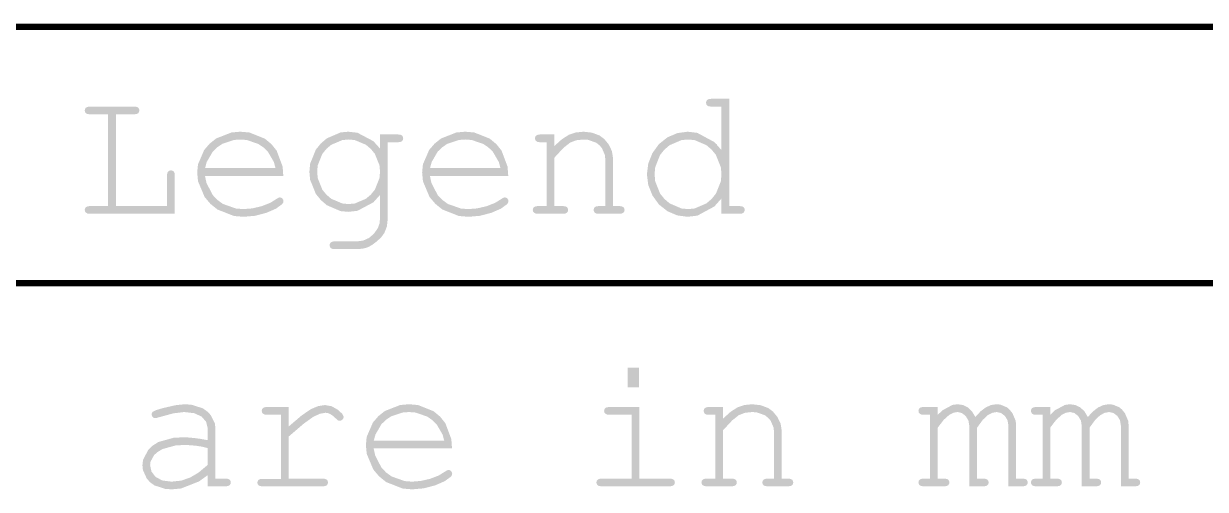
# Model space of a CAD drawing. Extents: x -3 to 268, y -4 to 76.
# Drawn here: x 188.44 to 207.35, y 68.24 to 75.69 of the extents above; entities that cross this region are included whole.
import ezdxf

# ---------------------------------------------------------------- set-up
doc = ezdxf.new("R2010")
doc.units = 0
doc.layers.add('DRILL_SYMBOLS', color=255, linetype='CONTINUOUS')

msp = doc.modelspace()

# ---------------------------------------------------------------- hatches: boundary and pattern name
at = {"layer": 'DRILL_SYMBOLS'}
for points in [[(189.913937, 74.237767), (189.913937, 72.769993), (190.73132, 72.769993), (190.73132, 73.259251), (190.735714, 73.296971), (190.748898, 73.322239), (190.76904, 73.336522), (190.794308, 73.341282), (190.818478, 73.336705), (190.838253, 73.322972), (190.851437, 73.297886), (190.855832, 73.259251), (190.855832, 72.646947), (189.496457, 72.646947), (189.458737, 72.651341), (189.433468, 72.664525), (189.419186, 72.6843), (189.414425, 72.70847), (189.419186, 72.733555), (189.433468, 72.753148), (189.458737, 72.765782), (189.496457, 72.769993), (189.789425, 72.769993), (189.789425, 74.237767), (189.496457, 74.237767), (189.458737, 74.241978), (189.433468, 74.254613), (189.419186, 74.274205), (189.414425, 74.29929), (189.419186, 74.324376), (189.433468, 74.343968), (189.458737, 74.356602), (189.496457, 74.360814), (190.206906, 74.360814), (190.244626, 74.356602), (190.269894, 74.343968), (190.284176, 74.324376), (190.288937, 74.29929), (190.284176, 74.274205), (190.269894, 74.254613), (190.244626, 74.241978), (190.206906, 74.237767)], [(199.73132, 74.485325), (199.73132, 72.769993), (199.895382, 72.769993), (199.934201, 72.765782), (199.959835, 72.753148), (199.974118, 72.733555), (199.978878, 72.70847), (199.974118, 72.6843), (199.959835, 72.664525), (199.934201, 72.651341), (199.895382, 72.646947), (199.606808, 72.646947), (199.606808, 73.278294), (199.59692, 73.390904), (199.517819, 73.588658), (199.448605, 73.673802), (199.36575, 73.744298), (199.177517, 73.824864), (199.07214, 73.834935), (198.966122, 73.824864), (198.777157, 73.744298), (198.69421, 73.673802), (198.624997, 73.588658), (198.545895, 73.390904), (198.536007, 73.278294), (198.545895, 73.166279), (198.624997, 72.968892), (198.69421, 72.883519), (198.777157, 72.812703), (198.966122, 72.73177), (199.07214, 72.721654), (199.177517, 72.73177), (199.36575, 72.812703), (199.448605, 72.883519), (199.517819, 72.968892), (199.59692, 73.166279), (199.606808, 73.278294), (199.606808, 72.891575), (199.492642, 72.763412), (199.220913, 72.616939), (199.063351, 72.59863), (198.899838, 72.62078), (198.743283, 72.68723), (198.60632, 72.794713), (198.501584, 72.939915), (198.435116, 73.106541), (198.41296, 73.278294), (198.435116, 73.450963), (198.501584, 73.617405), (198.60632, 73.762242), (198.743283, 73.870091), (198.900204, 73.937108), (199.064816, 73.959447), (199.21954, 73.941136), (199.490536, 73.794652), (199.606808, 73.666478), (199.606808, 74.360814), (199.442746, 74.360814), (199.403927, 74.365208), (199.378293, 74.378392), (199.36401, 74.398533), (199.35925, 74.423802), (199.36401, 74.447972), (199.378293, 74.467747), (199.403927, 74.480931), (199.442746, 74.485325)], [(192.593136, 73.251927), (191.33923, 73.251927), (191.363812, 73.138356), (191.463787, 72.946095), (191.539181, 72.867405), (191.628033, 72.803639), (191.835675, 72.730763), (191.954464, 72.721654), (192.095456, 72.733006), (192.243039, 72.767064), (192.380001, 72.819798), (192.489132, 72.887181), (192.515133, 72.90366), (192.537472, 72.909154), (192.559445, 72.904576), (192.578488, 72.890843), (192.591671, 72.870884), (192.596066, 72.84763), (192.590207, 72.823094), (192.572628, 72.79929), (192.475033, 72.728428), (192.322873, 72.662327), (192.141049, 72.614554), (191.954464, 72.59863), (191.802807, 72.611583), (191.538769, 72.715209), (191.426388, 72.805882), (191.333783, 72.914967), (191.227948, 73.165822), (191.214718, 73.307591), (191.227124, 73.436863), (191.326367, 73.666844), (191.413205, 73.767552), (191.518353, 73.851506), (191.76408, 73.947453), (191.90466, 73.959447), (192.048855, 73.947133), (192.297146, 73.848622), (192.401242, 73.762425), (192.486294, 73.656636), (192.468625, 73.376439), (192.442852, 73.473485), (192.346539, 73.639012), (192.275998, 73.707493), (192.194287, 73.763249), (192.008618, 73.82697), (191.90466, 73.834935), (191.800747, 73.827061), (191.615445, 73.764073), (191.534054, 73.708958), (191.463742, 73.640935), (191.367062, 73.474675), (191.340695, 73.376439), (192.468625, 73.376439), (192.486294, 73.656636), (192.582241, 73.401387)], [(194.141476, 73.689915), (194.141476, 73.915501), (194.43005, 73.915501), (194.46777, 73.911107), (194.493039, 73.897923), (194.507321, 73.877781), (194.512082, 73.852513), (194.507321, 73.828343), (194.493039, 73.808568), (194.46777, 73.795384), (194.43005, 73.790989), (194.264523, 73.790989), (194.264523, 72.562008), (194.251339, 72.445553), (194.211789, 72.342282), (194.164914, 72.27673), (194.094601, 72.208981), (194.016232, 72.150021), (193.945187, 72.110837), (193.866452, 72.088864), (193.765011, 72.08154), (193.416378, 72.08154), (193.378659, 72.085751), (193.35339, 72.098385), (193.339108, 72.117978), (193.334347, 72.143063), (193.339108, 72.168332), (193.35339, 72.188473), (193.378659, 72.201657), (193.416378, 72.206051), (193.769406, 72.204587), (193.872494, 72.218503), (193.964962, 72.260251), (194.044613, 72.328732), (194.10925, 72.422848), (194.133419, 72.492795), (194.141476, 72.579587), (194.141476, 73.31931), (194.132183, 73.423497), (194.057843, 73.606602), (193.992794, 73.685521), (193.914837, 73.750889), (193.737225, 73.825596), (193.63757, 73.834935), (193.53796, 73.825551), (193.360714, 73.750477), (193.283078, 73.684788), (193.21835, 73.605641), (193.144375, 73.422902), (193.135128, 73.31931), (193.144375, 73.215077), (193.21835, 73.031605), (193.283078, 72.952366), (193.360714, 72.886677), (193.53796, 72.811604), (193.63757, 72.80222), (193.737225, 72.811604), (193.914837, 72.886677), (193.992794, 72.952366), (194.057843, 73.031605), (194.132183, 73.215077), (194.141476, 73.31931), (194.141476, 72.948704), (194.035458, 72.830144), (193.780575, 72.694645), (193.63171, 72.677708), (193.50935, 72.689473), (193.290722, 72.783589), (193.194455, 72.865941), (193.114026, 72.964863), (193.022107, 73.191548), (193.010617, 73.31931), (193.022107, 73.447026), (193.114026, 73.673344), (193.194455, 73.771947), (193.290722, 73.853978), (193.50935, 73.947728), (193.63171, 73.959447), (193.780575, 73.942601), (194.035458, 73.807835)], [(196.193722, 73.251927), (194.939816, 73.251927), (194.964398, 73.138356), (195.064373, 72.946095), (195.139767, 72.867405), (195.228619, 72.803639), (195.436261, 72.730763), (195.55505, 72.721654), (195.696042, 72.733006), (195.843625, 72.767064), (195.980587, 72.819798), (196.089718, 72.887181), (196.115719, 72.90366), (196.138058, 72.909154), (196.160031, 72.904576), (196.179074, 72.890843), (196.192257, 72.870884), (196.196652, 72.84763), (196.190793, 72.823094), (196.173214, 72.79929), (196.075619, 72.728428), (195.923459, 72.662327), (195.741635, 72.614554), (195.55505, 72.59863), (195.403393, 72.611583), (195.139355, 72.715209), (195.026974, 72.805882), (194.934369, 72.914967), (194.828534, 73.165822), (194.815304, 73.307591), (194.82771, 73.436863), (194.926953, 73.666844), (195.013791, 73.767552), (195.118939, 73.851506), (195.364666, 73.947453), (195.505246, 73.959447), (195.649441, 73.947133), (195.897732, 73.848622), (196.001828, 73.762425), (196.08688, 73.656636), (196.06921, 73.376439), (196.043438, 73.473485), (195.947125, 73.639012), (195.876584, 73.707493), (195.794873, 73.763249), (195.609204, 73.82697), (195.505246, 73.834935), (195.401333, 73.827061), (195.216031, 73.764073), (195.13464, 73.708958), (195.064328, 73.640935), (194.967648, 73.474675), (194.941281, 73.376439), (196.06921, 73.376439), (196.08688, 73.656636), (196.182827, 73.401387)], [(196.930539, 73.915501), (196.930539, 73.729466), (197.053219, 73.839696), (197.163449, 73.909642), (197.274044, 73.946995), (197.397824, 73.959447), (197.532223, 73.944432), (197.654171, 73.899388), (197.732357, 73.840977), (197.802853, 73.753636), (197.852841, 73.650548), (197.869503, 73.544896), (197.869503, 72.769993), (197.973507, 72.769993), (198.011227, 72.765782), (198.036496, 72.753148), (198.050778, 72.733555), (198.055539, 72.70847), (198.050778, 72.6843), (198.036496, 72.664525), (198.011227, 72.651341), (197.973507, 72.646947), (197.643918, 72.646947), (197.605099, 72.651341), (197.579464, 72.664525), (197.565182, 72.6843), (197.560421, 72.70847), (197.565182, 72.733555), (197.579464, 72.753148), (197.605099, 72.765782), (197.643918, 72.769993), (197.746457, 72.769993), (197.746457, 73.524388), (197.740506, 73.587056), (197.692898, 73.697285), (197.651242, 73.744847), (197.599606, 73.78426), (197.472165, 73.829304), (197.396359, 73.834935), (197.282834, 73.822667), (197.185421, 73.785863), (197.077023, 73.700352), (196.930539, 73.541966), (196.930539, 72.769993), (197.069699, 72.769993), (197.107418, 72.765782), (197.132687, 72.753148), (197.146969, 72.733555), (197.15173, 72.70847), (197.146969, 72.6843), (197.132687, 72.664525), (197.107418, 72.651341), (197.069699, 72.646947), (196.668332, 72.646947), (196.630612, 72.651341), (196.605343, 72.664525), (196.591061, 72.6843), (196.5863, 72.70847), (196.591061, 72.733555), (196.605343, 72.753148), (196.630612, 72.765782), (196.668332, 72.769993), (196.807492, 72.769993), (196.807492, 73.790989), (196.703488, 73.790989), (196.665768, 73.795384), (196.6405, 73.808568), (196.626217, 73.828709), (196.621457, 73.853978), (196.626217, 73.878148), (196.6405, 73.897923), (196.665768, 73.911107), (196.703488, 73.915501)], [(198.289182, 70.188304), (198.289182, 69.870433), (198.107541, 69.870433), (198.107541, 70.188304)], [(191.380978, 68.288402), (191.380978, 68.465648), (191.244656, 68.366964), (190.958279, 68.254182), (190.808225, 68.240085), (190.703671, 68.247087), (190.53082, 68.303106), (190.462521, 68.352122), (190.408048, 68.411311), (190.345792, 68.54864), (190.33801, 68.62678), (190.348264, 68.713298), (190.430295, 68.869304), (190.502072, 68.938792), (190.593533, 68.997111), (190.833035, 69.063762), (190.981076, 69.072093), (191.069699, 69.069346), (191.165646, 69.061107), (191.269284, 69.047007), (191.380978, 69.026683), (191.380978, 69.225902), (191.357541, 69.320384), (191.287228, 69.401683), (191.170041, 69.457713), (191.005978, 69.47639), (190.833493, 69.455516), (190.603146, 69.392894), (190.564694, 69.381907), (190.543088, 69.378245), (190.521298, 69.38264), (190.502805, 69.395823), (190.49017, 69.415599), (190.485959, 69.439769), (190.489621, 69.462108), (190.500607, 69.479319), (190.552243, 69.50532), (190.666135, 69.539378), (190.866818, 69.585521), (191.011838, 69.600902), (191.121884, 69.593715), (191.303525, 69.536219), (191.375119, 69.485911), (191.432156, 69.426539), (191.497342, 69.296534), (191.50549, 69.225902), (191.50549, 68.411448), (191.380978, 68.900706), (191.291989, 68.922313), (191.197873, 68.937327), (191.09863, 68.946116), (190.99426, 68.949046), (190.867551, 68.941813), (190.658078, 68.883952), (190.575314, 68.833323), (190.525327, 68.788005), (190.468198, 68.684733), (190.461057, 68.62678), (190.482846, 68.524241), (190.548215, 68.43928), (190.655331, 68.382152), (190.802365, 68.363109), (190.956357, 68.379039), (191.098996, 68.426829), (191.237973, 68.50941), (191.380978, 68.62971), (191.380978, 68.900706), (191.50549, 68.411448), (191.669553, 68.411448), (191.708371, 68.407237), (191.734006, 68.394603), (191.748288, 68.37501), (191.753049, 68.349925), (191.748288, 68.325755), (191.734006, 68.30598), (191.708371, 68.292796), (191.669553, 68.288402)], [(192.680295, 69.556956), (192.680295, 69.246409), (192.890317, 69.424571), (193.039914, 69.525462), (193.154721, 69.572154), (193.260373, 69.587718), (193.366391, 69.569224), (193.464719, 69.513743), (193.53558, 69.448741), (193.559201, 69.401683), (193.554623, 69.376231), (193.540891, 69.35554), (193.5202, 69.341807), (193.494748, 69.33723), (193.481198, 69.338511), (193.469846, 69.342357), (193.455197, 69.35316), (193.43176, 69.375316), (193.383786, 69.418528), (193.342404, 69.445628), (193.304684, 69.45991), (193.267697, 69.464671), (193.178891, 69.448558), (193.073605, 69.400218), (192.918515, 69.289256), (192.680295, 69.085277), (192.680295, 68.411448), (193.225217, 68.411448), (193.264035, 68.407237), (193.28967, 68.394603), (193.303952, 68.37501), (193.308713, 68.349925), (193.303952, 68.325755), (193.28967, 68.30598), (193.264035, 68.292796), (193.225217, 68.288402), (192.259885, 68.288402), (192.222165, 68.292613), (192.196896, 68.305247), (192.182614, 68.324473), (192.177853, 68.34846), (192.182431, 68.371348), (192.196164, 68.390208), (192.221249, 68.402842), (192.259885, 68.407054), (192.557248, 68.407054), (192.557248, 69.432444), (192.330197, 69.432444), (192.292477, 69.436839), (192.267209, 69.450023), (192.252927, 69.470164), (192.248166, 69.495433), (192.252744, 69.519603), (192.266476, 69.539378), (192.291562, 69.552562), (192.330197, 69.556956)], [(195.293576, 68.893382), (194.03967, 68.893382), (194.064252, 68.779811), (194.164227, 68.58755), (194.239621, 68.50886), (194.328473, 68.445094), (194.536115, 68.372218), (194.654904, 68.363109), (194.795895, 68.374461), (194.943478, 68.408519), (195.080441, 68.461253), (195.189572, 68.528636), (195.215573, 68.545115), (195.237912, 68.550609), (195.259885, 68.546031), (195.278928, 68.532298), (195.292111, 68.512339), (195.296506, 68.489085), (195.290646, 68.464549), (195.273068, 68.440745), (195.175473, 68.369883), (195.023312, 68.303782), (194.841489, 68.256009), (194.654904, 68.240085), (194.503247, 68.253038), (194.239209, 68.356664), (194.126828, 68.447337), (194.034222, 68.556422), (193.928387, 68.807277), (193.915158, 68.949046), (193.927564, 69.078318), (194.026807, 69.308299), (194.113644, 69.409007), (194.218793, 69.492961), (194.46452, 69.588908), (194.6051, 69.600902), (194.749295, 69.588588), (194.997586, 69.490077), (195.101682, 69.40388), (195.186734, 69.298091), (195.169064, 69.017894), (195.143292, 69.11494), (195.046979, 69.280467), (194.976437, 69.348948), (194.894727, 69.404704), (194.709058, 69.468425), (194.6051, 69.47639), (194.501187, 69.468516), (194.315884, 69.405528), (194.234494, 69.350413), (194.164182, 69.28239), (194.067502, 69.11613), (194.041135, 69.017894), (195.169064, 69.017894), (195.186734, 69.298091), (195.282681, 69.042842)], [(198.293576, 69.556956), (198.293576, 68.411448), (198.776975, 68.411448), (198.815793, 68.407237), (198.841428, 68.394603), (198.85571, 68.37501), (198.860471, 68.349925), (198.85571, 68.325755), (198.841428, 68.30598), (198.815793, 68.292796), (198.776975, 68.288402), (197.687131, 68.288402), (197.649411, 68.292796), (197.624143, 68.30598), (197.60986, 68.325755), (197.6051, 68.349925), (197.60986, 68.37501), (197.624143, 68.394603), (197.649411, 68.407237), (197.687131, 68.411448), (198.170529, 68.411448), (198.170529, 69.432444), (197.811643, 69.432444), (197.77374, 69.436839), (197.747922, 69.450023), (197.73309, 69.469798), (197.728146, 69.493968), (197.732907, 69.519236), (197.747189, 69.539378), (197.772824, 69.552562), (197.811643, 69.556956)], [(199.630978, 69.556956), (199.630978, 69.370921), (199.753659, 69.481151), (199.863889, 69.551097), (199.974484, 69.58845), (200.098264, 69.600902), (200.232663, 69.585887), (200.354611, 69.540843), (200.432797, 69.482432), (200.503293, 69.395091), (200.553281, 69.292003), (200.569943, 69.186351), (200.569943, 68.411448), (200.673947, 68.411448), (200.711667, 68.407237), (200.736935, 68.394603), (200.751218, 68.37501), (200.755978, 68.349925), (200.751218, 68.325755), (200.736935, 68.30598), (200.711667, 68.292796), (200.673947, 68.288402), (200.344357, 68.288402), (200.305539, 68.292796), (200.279904, 68.30598), (200.265622, 68.325755), (200.260861, 68.349925), (200.265622, 68.37501), (200.279904, 68.394603), (200.305539, 68.407237), (200.344357, 68.411448), (200.446896, 68.411448), (200.446896, 69.165843), (200.440945, 69.228511), (200.393338, 69.33874), (200.351682, 69.386302), (200.300046, 69.425715), (200.172604, 69.470759), (200.096799, 69.47639), (199.983273, 69.464122), (199.885861, 69.427318), (199.777463, 69.341807), (199.630978, 69.183421), (199.630978, 68.411448), (199.770139, 68.411448), (199.807858, 68.407237), (199.833127, 68.394603), (199.847409, 68.37501), (199.85217, 68.349925), (199.847409, 68.325755), (199.833127, 68.30598), (199.807858, 68.292796), (199.770139, 68.288402), (199.368771, 68.288402), (199.331052, 68.292796), (199.305783, 68.30598), (199.291501, 68.325755), (199.28674, 68.349925), (199.291501, 68.37501), (199.305783, 68.394603), (199.331052, 68.407237), (199.368771, 68.411448), (199.507932, 68.411448), (199.507932, 69.432444), (199.403928, 69.432444), (199.366208, 69.436839), (199.340939, 69.450023), (199.326657, 69.470164), (199.321896, 69.495433), (199.326657, 69.519603), (199.340939, 69.539378), (199.366208, 69.552562), (199.403928, 69.556956)], [(203.068967, 69.556956), (203.068967, 69.432444), (203.147427, 69.506144), (203.304898, 69.590373), (203.383908, 69.600902), (203.473264, 69.588267), (203.5509, 69.550364), (203.616818, 69.486827), (203.671018, 69.397288), (203.753598, 69.486827), (203.837277, 69.550364), (203.921689, 69.588267), (204.006467, 69.600902), (204.06973, 69.5955), (204.175931, 69.552287), (204.218869, 69.514476), (204.264371, 69.45753), (204.316373, 69.335948), (204.322873, 69.271312), (204.322873, 68.411448), (204.426877, 68.411448), (204.464597, 68.407237), (204.489865, 68.394603), (204.504147, 68.37501), (204.508908, 68.349925), (204.504147, 68.325755), (204.489865, 68.30598), (204.464597, 68.292796), (204.426877, 68.288402), (204.199826, 68.288402), (204.199826, 69.259593), (204.185544, 69.345286), (204.142697, 69.414866), (204.081174, 69.461009), (204.010861, 69.47639), (203.941647, 69.463756), (203.868771, 69.425853), (203.788937, 69.350963), (203.69885, 69.227366), (203.69885, 68.411448), (203.801389, 68.411448), (203.839108, 68.407237), (203.864377, 68.394603), (203.878659, 68.37501), (203.88342, 68.349925), (203.878659, 68.325755), (203.864377, 68.30598), (203.839108, 68.292796), (203.801389, 68.288402), (203.574338, 68.288402), (203.574338, 69.250804), (203.559872, 69.340342), (203.516476, 69.412669), (203.455136, 69.46046), (203.386838, 69.47639), (203.321286, 69.46577), (203.256467, 69.433909), (203.164914, 69.352244), (203.068967, 69.227366), (203.068967, 68.411448), (203.172971, 68.411448), (203.21069, 68.407237), (203.235959, 68.394603), (203.250241, 68.37501), (203.255002, 68.349925), (203.250241, 68.325755), (203.235959, 68.30598), (203.21069, 68.292796), (203.172971, 68.288402), (202.841916, 68.288402), (202.804196, 68.292796), (202.778928, 68.30598), (202.764645, 68.325755), (202.759885, 68.349925), (202.764645, 68.37501), (202.778928, 68.394603), (202.804196, 68.407237), (202.841916, 68.411448), (202.94592, 68.411448), (202.94592, 69.432444), (202.841916, 69.432444), (202.804196, 69.436839), (202.778928, 69.450023), (202.764645, 69.470164), (202.759885, 69.495433), (202.764645, 69.519603), (202.778928, 69.539378), (202.804196, 69.552562), (202.841916, 69.556956)], [(204.86926, 69.556956), (204.86926, 69.432444), (204.94772, 69.506144), (205.105191, 69.590373), (205.184201, 69.600902), (205.273557, 69.588267), (205.351193, 69.550364), (205.417111, 69.486827), (205.47131, 69.397288), (205.553891, 69.486827), (205.63757, 69.550364), (205.721982, 69.588267), (205.80676, 69.600902), (205.870023, 69.5955), (205.976224, 69.552287), (206.019162, 69.514476), (206.064664, 69.45753), (206.116666, 69.335948), (206.123166, 69.271312), (206.123166, 68.411448), (206.22717, 68.411448), (206.26489, 68.407237), (206.290158, 68.394603), (206.30444, 68.37501), (206.309201, 68.349925), (206.30444, 68.325755), (206.290158, 68.30598), (206.26489, 68.292796), (206.22717, 68.288402), (206.000119, 68.288402), (206.000119, 69.259593), (205.985837, 69.345286), (205.94299, 69.414866), (205.881467, 69.461009), (205.811154, 69.47639), (205.74194, 69.463756), (205.669064, 69.425853), (205.58923, 69.350963), (205.499143, 69.227366), (205.499143, 68.411448), (205.601682, 68.411448), (205.639401, 68.407237), (205.66467, 68.394603), (205.678952, 68.37501), (205.683713, 68.349925), (205.678952, 68.325755), (205.66467, 68.30598), (205.639401, 68.292796), (205.601682, 68.288402), (205.374631, 68.288402), (205.374631, 69.250804), (205.360165, 69.340342), (205.316769, 69.412669), (205.255429, 69.46046), (205.187131, 69.47639), (205.121579, 69.46577), (205.05676, 69.433909), (204.965207, 69.352244), (204.86926, 69.227366), (204.86926, 68.411448), (204.973264, 68.411448), (205.010983, 68.407237), (205.036252, 68.394603), (205.050534, 68.37501), (205.055295, 68.349925), (205.050534, 68.325755), (205.036252, 68.30598), (205.010983, 68.292796), (204.973264, 68.288402), (204.642209, 68.288402), (204.604489, 68.292796), (204.579221, 68.30598), (204.564938, 68.325755), (204.560178, 68.349925), (204.564938, 68.37501), (204.579221, 68.394603), (204.604489, 68.407237), (204.642209, 68.411448), (204.746213, 68.411448), (204.746213, 69.432444), (204.642209, 69.432444), (204.604489, 69.436839), (204.579221, 69.450023), (204.564938, 69.470164), (204.560178, 69.495433), (204.564938, 69.519603), (204.579221, 69.539378), (204.604489, 69.552562), (204.642209, 69.556956)]]:
    msp.add_hatch(color=7, dxfattribs=at).paths.add_polyline_path(points)

# ---------------------------------------------------------------- linework, layer by layer
at = {"layer": 'DRILL_SYMBOLS', "color": 7}
for points, const_width in [([(267.529853, 75.637377), (110.923999, 75.637377)], 0.1), ([(189.913937, 74.237767), (189.913937, 72.769993), (190.73132, 72.769993), (190.73132, 73.259251), (190.735714, 73.296971), (190.748898, 73.322239), (190.76904, 73.336522), (190.794308, 73.341282), (190.818478, 73.336705), (190.838253, 73.322972), (190.851437, 73.297886), (190.855832, 73.259251), (190.855832, 72.646947), (189.496457, 72.646947), (189.458737, 72.651341), (189.433468, 72.664525), (189.419186, 72.6843), (189.414425, 72.70847), (189.419186, 72.733555), (189.433468, 72.753148), (189.458737, 72.765782), (189.496457, 72.769993), (189.789425, 72.769993), (189.789425, 74.237767), (189.496457, 74.237767), (189.458737, 74.241978), (189.433468, 74.254613), (189.419186, 74.274205), (189.414425, 74.29929), (189.419186, 74.324376), (189.433468, 74.343968), (189.458737, 74.356602), (189.496457, 74.360814), (190.206906, 74.360814), (190.244626, 74.356602), (190.269894, 74.343968), (190.284176, 74.324376), (190.288937, 74.29929), (190.284176, 74.274205), (190.269894, 74.254613), (190.244626, 74.241978), (190.206906, 74.237767), (189.913937, 74.237767)], 0.000001), ([(199.73132, 74.485325), (199.73132, 72.769993), (199.895382, 72.769993), (199.934201, 72.765782), (199.959835, 72.753148), (199.974118, 72.733555), (199.978878, 72.70847), (199.974118, 72.6843), (199.959835, 72.664525), (199.934201, 72.651341), (199.895382, 72.646947), (199.606808, 72.646947), (199.606808, 73.278294), (199.59692, 73.390904), (199.517819, 73.588658), (199.448605, 73.673802), (199.36575, 73.744298), (199.177517, 73.824864), (199.07214, 73.834935), (198.966122, 73.824864), (198.777157, 73.744298), (198.69421, 73.673802), (198.624997, 73.588658), (198.545895, 73.390904), (198.536007, 73.278294), (198.545895, 73.166279), (198.624997, 72.968892), (198.69421, 72.883519), (198.777157, 72.812703), (198.966122, 72.73177), (199.07214, 72.721654), (199.177517, 72.73177), (199.36575, 72.812703), (199.448605, 72.883519), (199.517819, 72.968892), (199.59692, 73.166279), (199.606808, 73.278294), (199.606808, 72.891575), (199.492642, 72.763412), (199.220913, 72.616939), (199.063351, 72.59863), (198.899838, 72.62078), (198.743283, 72.68723), (198.60632, 72.794713), (198.501584, 72.939915), (198.435116, 73.106541), (198.41296, 73.278294), (198.435116, 73.450963), (198.501584, 73.617405), (198.60632, 73.762242), (198.743283, 73.870091), (198.900204, 73.937108), (199.064816, 73.959447), (199.21954, 73.941136), (199.490536, 73.794652), (199.606808, 73.666478), (199.606808, 74.360814), (199.442746, 74.360814), (199.403927, 74.365208), (199.378293, 74.378392), (199.36401, 74.398533), (199.35925, 74.423802), (199.36401, 74.447972), (199.378293, 74.467747), (199.403927, 74.480931), (199.442746, 74.485325), (199.73132, 74.485325)], 0.000001), ([(192.593136, 73.251927), (191.33923, 73.251927), (191.363812, 73.138356), (191.463787, 72.946095), (191.539181, 72.867405), (191.628033, 72.803639), (191.835675, 72.730763), (191.954464, 72.721654), (192.095456, 72.733006), (192.243039, 72.767064), (192.380001, 72.819798), (192.489132, 72.887181), (192.515133, 72.90366), (192.537472, 72.909154), (192.559445, 72.904576), (192.578488, 72.890843), (192.591671, 72.870884), (192.596066, 72.84763), (192.590207, 72.823094), (192.572628, 72.79929), (192.475033, 72.728428), (192.322873, 72.662327), (192.141049, 72.614554), (191.954464, 72.59863), (191.802807, 72.611583), (191.538769, 72.715209), (191.426388, 72.805882), (191.333783, 72.914967), (191.227948, 73.165822), (191.214718, 73.307591), (191.227124, 73.436863), (191.326367, 73.666844), (191.413205, 73.767552), (191.518353, 73.851506), (191.76408, 73.947453), (191.90466, 73.959447), (192.048855, 73.947133), (192.297146, 73.848622), (192.401242, 73.762425), (192.486294, 73.656636), (192.468625, 73.376439), (192.442852, 73.473485), (192.346539, 73.639012), (192.275998, 73.707493), (192.194287, 73.763249), (192.008618, 73.82697), (191.90466, 73.834935), (191.800747, 73.827061), (191.615445, 73.764073), (191.534054, 73.708958), (191.463742, 73.640935), (191.367062, 73.474675), (191.340695, 73.376439), (192.468625, 73.376439), (192.486294, 73.656636), (192.582241, 73.401387), (192.593136, 73.251927)], 0.000001), ([(194.141476, 73.689915), (194.141476, 73.915501), (194.43005, 73.915501), (194.46777, 73.911107), (194.493039, 73.897923), (194.507321, 73.877781), (194.512082, 73.852513), (194.507321, 73.828343), (194.493039, 73.808568), (194.46777, 73.795384), (194.43005, 73.790989), (194.264523, 73.790989), (194.264523, 72.562008), (194.251339, 72.445553), (194.211789, 72.342282), (194.164914, 72.27673), (194.094601, 72.208981), (194.016232, 72.150021), (193.945187, 72.110837), (193.866452, 72.088864), (193.765011, 72.08154), (193.416378, 72.08154), (193.378659, 72.085751), (193.35339, 72.098385), (193.339108, 72.117978), (193.334347, 72.143063), (193.339108, 72.168332), (193.35339, 72.188473), (193.378659, 72.201657), (193.416378, 72.206051), (193.769406, 72.204587), (193.872494, 72.218503), (193.964962, 72.260251), (194.044613, 72.328732), (194.10925, 72.422848), (194.133419, 72.492795), (194.141476, 72.579587), (194.141476, 73.31931), (194.132183, 73.423497), (194.057843, 73.606602), (193.992794, 73.685521), (193.914837, 73.750889), (193.737225, 73.825596), (193.63757, 73.834935), (193.53796, 73.825551), (193.360714, 73.750477), (193.283078, 73.684788), (193.21835, 73.605641), (193.144375, 73.422902), (193.135128, 73.31931), (193.144375, 73.215077), (193.21835, 73.031605), (193.283078, 72.952366), (193.360714, 72.886677), (193.53796, 72.811604), (193.63757, 72.80222), (193.737225, 72.811604), (193.914837, 72.886677), (193.992794, 72.952366), (194.057843, 73.031605), (194.132183, 73.215077), (194.141476, 73.31931), (194.141476, 72.948704), (194.035458, 72.830144), (193.780575, 72.694645), (193.63171, 72.677708), (193.50935, 72.689473), (193.290722, 72.783589), (193.194455, 72.865941), (193.114026, 72.964863), (193.022107, 73.191548), (193.010617, 73.31931), (193.022107, 73.447026), (193.114026, 73.673344), (193.194455, 73.771947), (193.290722, 73.853978), (193.50935, 73.947728), (193.63171, 73.959447), (193.780575, 73.942601), (194.035458, 73.807835), (194.141476, 73.689915)], 0.000001), ([(196.193722, 73.251927), (194.939816, 73.251927), (194.964398, 73.138356), (195.064373, 72.946095), (195.139767, 72.867405), (195.228619, 72.803639), (195.436261, 72.730763), (195.55505, 72.721654), (195.696042, 72.733006), (195.843625, 72.767064), (195.980587, 72.819798), (196.089718, 72.887181), (196.115719, 72.90366), (196.138058, 72.909154), (196.160031, 72.904576), (196.179074, 72.890843), (196.192257, 72.870884), (196.196652, 72.84763), (196.190793, 72.823094), (196.173214, 72.79929), (196.075619, 72.728428), (195.923459, 72.662327), (195.741635, 72.614554), (195.55505, 72.59863), (195.403393, 72.611583), (195.139355, 72.715209), (195.026974, 72.805882), (194.934369, 72.914967), (194.828534, 73.165822), (194.815304, 73.307591), (194.82771, 73.436863), (194.926953, 73.666844), (195.013791, 73.767552), (195.118939, 73.851506), (195.364666, 73.947453), (195.505246, 73.959447), (195.649441, 73.947133), (195.897732, 73.848622), (196.001828, 73.762425), (196.08688, 73.656636), (196.06921, 73.376439), (196.043438, 73.473485), (195.947125, 73.639012), (195.876584, 73.707493), (195.794873, 73.763249), (195.609204, 73.82697), (195.505246, 73.834935), (195.401333, 73.827061), (195.216031, 73.764073), (195.13464, 73.708958), (195.064328, 73.640935), (194.967648, 73.474675), (194.941281, 73.376439), (196.06921, 73.376439), (196.08688, 73.656636), (196.182827, 73.401387), (196.193722, 73.251927)], 0.000001), ([(196.930539, 73.915501), (196.930539, 73.729466), (197.053219, 73.839696), (197.163449, 73.909642), (197.274044, 73.946995), (197.397824, 73.959447), (197.532223, 73.944432), (197.654171, 73.899388), (197.732357, 73.840977), (197.802853, 73.753636), (197.852841, 73.650548), (197.869503, 73.544896), (197.869503, 72.769993), (197.973507, 72.769993), (198.011227, 72.765782), (198.036496, 72.753148), (198.050778, 72.733555), (198.055539, 72.70847), (198.050778, 72.6843), (198.036496, 72.664525), (198.011227, 72.651341), (197.973507, 72.646947), (197.643918, 72.646947), (197.605099, 72.651341), (197.579464, 72.664525), (197.565182, 72.6843), (197.560421, 72.70847), (197.565182, 72.733555), (197.579464, 72.753148), (197.605099, 72.765782), (197.643918, 72.769993), (197.746457, 72.769993), (197.746457, 73.524388), (197.740506, 73.587056), (197.692898, 73.697285), (197.651242, 73.744847), (197.599606, 73.78426), (197.472165, 73.829304), (197.396359, 73.834935), (197.282834, 73.822667), (197.185421, 73.785863), (197.077023, 73.700352), (196.930539, 73.541966), (196.930539, 72.769993), (197.069699, 72.769993), (197.107418, 72.765782), (197.132687, 72.753148), (197.146969, 72.733555), (197.15173, 72.70847), (197.146969, 72.6843), (197.132687, 72.664525), (197.107418, 72.651341), (197.069699, 72.646947), (196.668332, 72.646947), (196.630612, 72.651341), (196.605343, 72.664525), (196.591061, 72.6843), (196.5863, 72.70847), (196.591061, 72.733555), (196.605343, 72.753148), (196.630612, 72.765782), (196.668332, 72.769993), (196.807492, 72.769993), (196.807492, 73.790989), (196.703488, 73.790989), (196.665768, 73.795384), (196.6405, 73.808568), (196.626217, 73.828709), (196.621457, 73.853978), (196.626217, 73.878148), (196.6405, 73.897923), (196.665768, 73.911107), (196.703488, 73.915501), (196.930539, 73.915501)], 0.000001), ([(110.923999, 71.537377), (267.529853, 71.537377)], 0.1), ([(198.289182, 70.188304), (198.289182, 69.870433), (198.107541, 69.870433), (198.107541, 70.188304), (198.289182, 70.188304)], 0.000001), ([(191.380978, 68.288402), (191.380978, 68.465648), (191.244656, 68.366964), (190.958279, 68.254182), (190.808225, 68.240085), (190.703671, 68.247087), (190.53082, 68.303106), (190.462521, 68.352122), (190.408048, 68.411311), (190.345792, 68.54864), (190.33801, 68.62678), (190.348264, 68.713298), (190.430295, 68.869304), (190.502072, 68.938792), (190.593533, 68.997111), (190.833035, 69.063762), (190.981076, 69.072093), (191.069699, 69.069346), (191.165646, 69.061107), (191.269284, 69.047007), (191.380978, 69.026683), (191.380978, 69.225902), (191.357541, 69.320384), (191.287228, 69.401683), (191.170041, 69.457713), (191.005978, 69.47639), (190.833493, 69.455516), (190.603146, 69.392894), (190.564694, 69.381907), (190.543088, 69.378245), (190.521298, 69.38264), (190.502805, 69.395823), (190.49017, 69.415599), (190.485959, 69.439769), (190.489621, 69.462108), (190.500607, 69.479319), (190.552243, 69.50532), (190.666135, 69.539378), (190.866818, 69.585521), (191.011838, 69.600902), (191.121884, 69.593715), (191.303525, 69.536219), (191.375119, 69.485911), (191.432156, 69.426539), (191.497342, 69.296534), (191.50549, 69.225902), (191.50549, 68.411448), (191.380978, 68.900706), (191.291989, 68.922313), (191.197873, 68.937327), (191.09863, 68.946116), (190.99426, 68.949046), (190.867551, 68.941813), (190.658078, 68.883952), (190.575314, 68.833323), (190.525327, 68.788005), (190.468198, 68.684733), (190.461057, 68.62678), (190.482846, 68.524241), (190.548215, 68.43928), (190.655331, 68.382152), (190.802365, 68.363109), (190.956357, 68.379039), (191.098996, 68.426829), (191.237973, 68.50941), (191.380978, 68.62971), (191.380978, 68.900706), (191.50549, 68.411448), (191.669553, 68.411448), (191.708371, 68.407237), (191.734006, 68.394603), (191.748288, 68.37501), (191.753049, 68.349925), (191.748288, 68.325755), (191.734006, 68.30598), (191.708371, 68.292796), (191.669553, 68.288402), (191.380978, 68.288402)], 0.000001), ([(192.680295, 69.556956), (192.680295, 69.246409), (192.890317, 69.424571), (193.039914, 69.525462), (193.154721, 69.572154), (193.260373, 69.587718), (193.366391, 69.569224), (193.464719, 69.513743), (193.53558, 69.448741), (193.559201, 69.401683), (193.554623, 69.376231), (193.540891, 69.35554), (193.5202, 69.341807), (193.494748, 69.33723), (193.481198, 69.338511), (193.469846, 69.342357), (193.455197, 69.35316), (193.43176, 69.375316), (193.383786, 69.418528), (193.342404, 69.445628), (193.304684, 69.45991), (193.267697, 69.464671), (193.178891, 69.448558), (193.073605, 69.400218), (192.918515, 69.289256), (192.680295, 69.085277), (192.680295, 68.411448), (193.225217, 68.411448), (193.264035, 68.407237), (193.28967, 68.394603), (193.303952, 68.37501), (193.308713, 68.349925), (193.303952, 68.325755), (193.28967, 68.30598), (193.264035, 68.292796), (193.225217, 68.288402), (192.259885, 68.288402), (192.222165, 68.292613), (192.196896, 68.305247), (192.182614, 68.324473), (192.177853, 68.34846), (192.182431, 68.371348), (192.196164, 68.390208), (192.221249, 68.402842), (192.259885, 68.407054), (192.557248, 68.407054), (192.557248, 69.432444), (192.330197, 69.432444), (192.292477, 69.436839), (192.267209, 69.450023), (192.252927, 69.470164), (192.248166, 69.495433), (192.252744, 69.519603), (192.266476, 69.539378), (192.291562, 69.552562), (192.330197, 69.556956), (192.680295, 69.556956)], 0.000001), ([(195.293576, 68.893382), (194.03967, 68.893382), (194.064252, 68.779811), (194.164227, 68.58755), (194.239621, 68.50886), (194.328473, 68.445094), (194.536115, 68.372218), (194.654904, 68.363109), (194.795895, 68.374461), (194.943478, 68.408519), (195.080441, 68.461253), (195.189572, 68.528636), (195.215573, 68.545115), (195.237912, 68.550609), (195.259885, 68.546031), (195.278928, 68.532298), (195.292111, 68.512339), (195.296506, 68.489085), (195.290646, 68.464549), (195.273068, 68.440745), (195.175473, 68.369883), (195.023312, 68.303782), (194.841489, 68.256009), (194.654904, 68.240085), (194.503247, 68.253038), (194.239209, 68.356664), (194.126828, 68.447337), (194.034222, 68.556422), (193.928387, 68.807277), (193.915158, 68.949046), (193.927564, 69.078318), (194.026807, 69.308299), (194.113644, 69.409007), (194.218793, 69.492961), (194.46452, 69.588908), (194.6051, 69.600902), (194.749295, 69.588588), (194.997586, 69.490077), (195.101682, 69.40388), (195.186734, 69.298091), (195.169064, 69.017894), (195.143292, 69.11494), (195.046979, 69.280467), (194.976437, 69.348948), (194.894727, 69.404704), (194.709058, 69.468425), (194.6051, 69.47639), (194.501187, 69.468516), (194.315884, 69.405528), (194.234494, 69.350413), (194.164182, 69.28239), (194.067502, 69.11613), (194.041135, 69.017894), (195.169064, 69.017894), (195.186734, 69.298091), (195.282681, 69.042842), (195.293576, 68.893382)], 0.000001), ([(198.293576, 69.556956), (198.293576, 68.411448), (198.776975, 68.411448), (198.815793, 68.407237), (198.841428, 68.394603), (198.85571, 68.37501), (198.860471, 68.349925), (198.85571, 68.325755), (198.841428, 68.30598), (198.815793, 68.292796), (198.776975, 68.288402), (197.687131, 68.288402), (197.649411, 68.292796), (197.624143, 68.30598), (197.60986, 68.325755), (197.6051, 68.349925), (197.60986, 68.37501), (197.624143, 68.394603), (197.649411, 68.407237), (197.687131, 68.411448), (198.170529, 68.411448), (198.170529, 69.432444), (197.811643, 69.432444), (197.77374, 69.436839), (197.747922, 69.450023), (197.73309, 69.469798), (197.728146, 69.493968), (197.732907, 69.519236), (197.747189, 69.539378), (197.772824, 69.552562), (197.811643, 69.556956), (198.293576, 69.556956)], 0.000001), ([(199.630978, 69.556956), (199.630978, 69.370921), (199.753659, 69.481151), (199.863889, 69.551097), (199.974484, 69.58845), (200.098264, 69.600902), (200.232663, 69.585887), (200.354611, 69.540843), (200.432797, 69.482432), (200.503293, 69.395091), (200.553281, 69.292003), (200.569943, 69.186351), (200.569943, 68.411448), (200.673947, 68.411448), (200.711667, 68.407237), (200.736935, 68.394603), (200.751218, 68.37501), (200.755978, 68.349925), (200.751218, 68.325755), (200.736935, 68.30598), (200.711667, 68.292796), (200.673947, 68.288402), (200.344357, 68.288402), (200.305539, 68.292796), (200.279904, 68.30598), (200.265622, 68.325755), (200.260861, 68.349925), (200.265622, 68.37501), (200.279904, 68.394603), (200.305539, 68.407237), (200.344357, 68.411448), (200.446896, 68.411448), (200.446896, 69.165843), (200.440945, 69.228511), (200.393338, 69.33874), (200.351682, 69.386302), (200.300046, 69.425715), (200.172604, 69.470759), (200.096799, 69.47639), (199.983273, 69.464122), (199.885861, 69.427318), (199.777463, 69.341807), (199.630978, 69.183421), (199.630978, 68.411448), (199.770139, 68.411448), (199.807858, 68.407237), (199.833127, 68.394603), (199.847409, 68.37501), (199.85217, 68.349925), (199.847409, 68.325755), (199.833127, 68.30598), (199.807858, 68.292796), (199.770139, 68.288402), (199.368771, 68.288402), (199.331052, 68.292796), (199.305783, 68.30598), (199.291501, 68.325755), (199.28674, 68.349925), (199.291501, 68.37501), (199.305783, 68.394603), (199.331052, 68.407237), (199.368771, 68.411448), (199.507932, 68.411448), (199.507932, 69.432444), (199.403928, 69.432444), (199.366208, 69.436839), (199.340939, 69.450023), (199.326657, 69.470164), (199.321896, 69.495433), (199.326657, 69.519603), (199.340939, 69.539378), (199.366208, 69.552562), (199.403928, 69.556956), (199.630978, 69.556956)], 0.000001), ([(203.068967, 69.556956), (203.068967, 69.432444), (203.147427, 69.506144), (203.304898, 69.590373), (203.383908, 69.600902), (203.473264, 69.588267), (203.5509, 69.550364), (203.616818, 69.486827), (203.671018, 69.397288), (203.753598, 69.486827), (203.837277, 69.550364), (203.921689, 69.588267), (204.006467, 69.600902), (204.06973, 69.5955), (204.175931, 69.552287), (204.218869, 69.514476), (204.264371, 69.45753), (204.316373, 69.335948), (204.322873, 69.271312), (204.322873, 68.411448), (204.426877, 68.411448), (204.464597, 68.407237), (204.489865, 68.394603), (204.504147, 68.37501), (204.508908, 68.349925), (204.504147, 68.325755), (204.489865, 68.30598), (204.464597, 68.292796), (204.426877, 68.288402), (204.199826, 68.288402), (204.199826, 69.259593), (204.185544, 69.345286), (204.142697, 69.414866), (204.081174, 69.461009), (204.010861, 69.47639), (203.941647, 69.463756), (203.868771, 69.425853), (203.788937, 69.350963), (203.69885, 69.227366), (203.69885, 68.411448), (203.801389, 68.411448), (203.839108, 68.407237), (203.864377, 68.394603), (203.878659, 68.37501), (203.88342, 68.349925), (203.878659, 68.325755), (203.864377, 68.30598), (203.839108, 68.292796), (203.801389, 68.288402), (203.574338, 68.288402), (203.574338, 69.250804), (203.559872, 69.340342), (203.516476, 69.412669), (203.455136, 69.46046), (203.386838, 69.47639), (203.321286, 69.46577), (203.256467, 69.433909), (203.164914, 69.352244), (203.068967, 69.227366), (203.068967, 68.411448), (203.172971, 68.411448), (203.21069, 68.407237), (203.235959, 68.394603), (203.250241, 68.37501), (203.255002, 68.349925), (203.250241, 68.325755), (203.235959, 68.30598), (203.21069, 68.292796), (203.172971, 68.288402), (202.841916, 68.288402), (202.804196, 68.292796), (202.778928, 68.30598), (202.764645, 68.325755), (202.759885, 68.349925), (202.764645, 68.37501), (202.778928, 68.394603), (202.804196, 68.407237), (202.841916, 68.411448), (202.94592, 68.411448), (202.94592, 69.432444), (202.841916, 69.432444), (202.804196, 69.436839), (202.778928, 69.450023), (202.764645, 69.470164), (202.759885, 69.495433), (202.764645, 69.519603), (202.778928, 69.539378), (202.804196, 69.552562), (202.841916, 69.556956), (203.068967, 69.556956)], 0.000001), ([(204.86926, 69.556956), (204.86926, 69.432444), (204.94772, 69.506144), (205.105191, 69.590373), (205.184201, 69.600902), (205.273557, 69.588267), (205.351193, 69.550364), (205.417111, 69.486827), (205.47131, 69.397288), (205.553891, 69.486827), (205.63757, 69.550364), (205.721982, 69.588267), (205.80676, 69.600902), (205.870023, 69.5955), (205.976224, 69.552287), (206.019162, 69.514476), (206.064664, 69.45753), (206.116666, 69.335948), (206.123166, 69.271312), (206.123166, 68.411448), (206.22717, 68.411448), (206.26489, 68.407237), (206.290158, 68.394603), (206.30444, 68.37501), (206.309201, 68.349925), (206.30444, 68.325755), (206.290158, 68.30598), (206.26489, 68.292796), (206.22717, 68.288402), (206.000119, 68.288402), (206.000119, 69.259593), (205.985837, 69.345286), (205.94299, 69.414866), (205.881467, 69.461009), (205.811154, 69.47639), (205.74194, 69.463756), (205.669064, 69.425853), (205.58923, 69.350963), (205.499143, 69.227366), (205.499143, 68.411448), (205.601682, 68.411448), (205.639401, 68.407237), (205.66467, 68.394603), (205.678952, 68.37501), (205.683713, 68.349925), (205.678952, 68.325755), (205.66467, 68.30598), (205.639401, 68.292796), (205.601682, 68.288402), (205.374631, 68.288402), (205.374631, 69.250804), (205.360165, 69.340342), (205.316769, 69.412669), (205.255429, 69.46046), (205.187131, 69.47639), (205.121579, 69.46577), (205.05676, 69.433909), (204.965207, 69.352244), (204.86926, 69.227366), (204.86926, 68.411448), (204.973264, 68.411448), (205.010983, 68.407237), (205.036252, 68.394603), (205.050534, 68.37501), (205.055295, 68.349925), (205.050534, 68.325755), (205.036252, 68.30598), (205.010983, 68.292796), (204.973264, 68.288402), (204.642209, 68.288402), (204.604489, 68.292796), (204.579221, 68.30598), (204.564938, 68.325755), (204.560178, 68.349925), (204.564938, 68.37501), (204.579221, 68.394603), (204.604489, 68.407237), (204.642209, 68.411448), (204.746213, 68.411448), (204.746213, 69.432444), (204.642209, 69.432444), (204.604489, 69.436839), (204.579221, 69.450023), (204.564938, 69.470164), (204.560178, 69.495433), (204.564938, 69.519603), (204.579221, 69.539378), (204.604489, 69.552562), (204.642209, 69.556956), (204.86926, 69.556956)], 0.000001)]:
    msp.add_lwpolyline(points, dxfattribs=dict(at, const_width=const_width))

doc.saveas('drawing.dxf')
